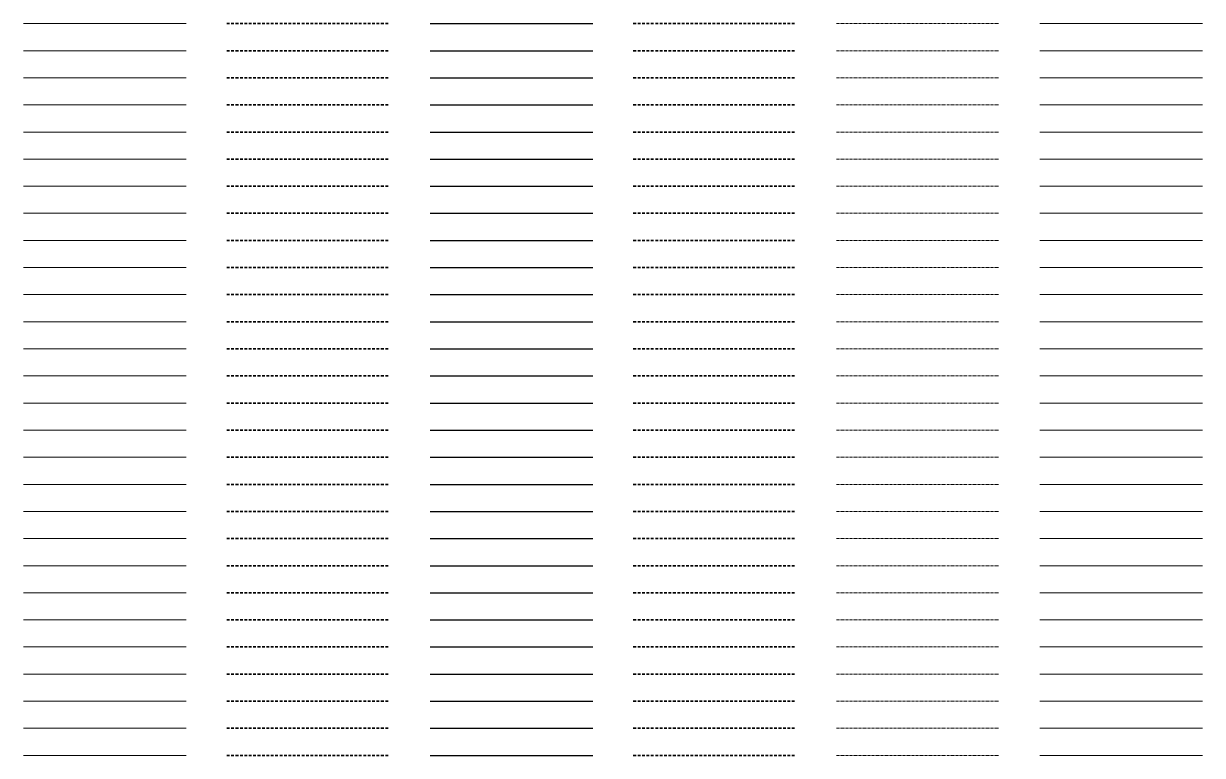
# Model space of a CAD drawing. Header units: metres. Extents: x -170 to 2070, y -13 to 17840.
# Drawn here: x 150 to 1020, y 11140 to 11680 of the extents above; entities that cross this region are included whole.
import ezdxf
from ezdxf.lldxf.tags import DXFTag

# ---------------------------------------------------------------- set-up
doc = ezdxf.new("R2010")
doc.units = ezdxf.units.M
doc.linetypes.add('KL-SO', pattern=[3.25, 2, -1.25])
doc.linetypes.add('KL-VERLATEN-SO', pattern=[3.25, 2, -0.5, 0.25, -0.5])
for name, color, linetype, lineweight in [('B-OI-KL-ET_MS_AARDING_Cu VERTIND_25-G', 7, 'Continuous', 18), ('B-OI-KL-ET_MS_AARDING_Cu VERTIND_25-RESERVE-G', 7, 'KL-RESERVE-SO', 18), ('B-OI-KL-ET_MS_AARDING_Cu VERTIND_25-VERLATEN-G', 7, 'KL-VERLATEN-SO', 18), ('B-OI-KL-ET_MS_AARDING_Cu VERTIND_35-G', 7, 'Continuous', 18), ('B-OI-KL-ET_MS_AARDING_Cu VERTIND_35-RESERVE-G', 7, 'KL-RESERVE-SO', 18), ('B-OI-KL-ET_MS_AARDING_Cu VERTIND_35-VERLATEN-G', 7, 'KL-VERLATEN-SO', 18), ('B-OI-KL-ET_MS_AARDING_Cu VERTIND_50-G', 7, 'Continuous', 18), ('B-OI-KL-ET_MS_AARDING_Cu VERTIND_50-RESERVE-G', 7, 'KL-RESERVE-SO', 18), ('B-OI-KL-ET_MS_AARDING_Cu VERTIND_50-VERLATEN-G', 7, 'KL-VERLATEN-SO', 18), ('B-OI-KL-ET_MS_AARDING_Cu VERTIND_6-G', 7, 'Continuous', 18), ('B-OI-KL-ET_MS_AARDING_Cu VERTIND_6-RESERVE-G', 7, 'KL-RESERVE-SO', 18), ('B-OI-KL-ET_MS_AARDING_Cu VERTIND_6-VERLATEN-G', 7, 'KL-VERLATEN-SO', 18), ('B-OI-KL-ET_MS_AARDING_Cu VERTIND_70-G', 7, 'Continuous', 18), ('B-OI-KL-ET_MS_AARDING_Cu VERTIND_70-RESERVE-G', 7, 'KL-RESERVE-SO', 18), ('B-OI-KL-ET_MS_AARDING_Cu VERTIND_70-VERLATEN-G', 7, 'KL-VERLATEN-SO', 18), ('B-OI-KL-ET_MS_AARDING_Cu VERTIND_95-G', 7, 'Continuous', 18), ('B-OI-KL-ET_MS_AARDING_Cu VERTIND_95-RESERVE-G', 7, 'KL-RESERVE-SO', 18), ('B-OI-KL-ET_MS_AARDING_Cu VERTIND_95-VERLATEN-G', 7, 'KL-VERLATEN-SO', 18), ('B-OI-KL-ET_MS_AARDING_Cu_25-G', 7, 'Continuous', 18), ('B-OI-KL-ET_MS_AARDING_Cu_25-RESERVE-G', 7, 'KL-RESERVE-SO', 18), ('B-OI-KL-ET_MS_AARDING_Cu_25-VERLATEN-G', 7, 'KL-VERLATEN-SO', 18), ('B-OI-KL-ET_MS_AARDING_Cu_35-G', 7, 'Continuous', 18), ('B-OI-KL-ET_MS_AARDING_Cu_35-RESERVE-G', 7, 'KL-RESERVE-SO', 18), ('B-OI-KL-ET_MS_AARDING_Cu_35-VERLATEN-G', 7, 'KL-VERLATEN-SO', 18), ('B-OI-KL-ET_MS_AARDING_Cu_50-G', 7, 'Continuous', 18), ('B-OI-KL-ET_MS_AARDING_Cu_50-RESERVE-G', 7, 'KL-RESERVE-SO', 18), ('B-OI-KL-ET_MS_AARDING_Cu_50-VERLATEN-G', 7, 'KL-VERLATEN-SO', 18), ('B-OI-KL-ET_MS_AARDING_Cu_6-G', 7, 'Continuous', 18), ('B-OI-KL-ET_MS_AARDING_Cu_6-RESERVE-G', 7, 'KL-RESERVE-SO', 18), ('B-OI-KL-ET_MS_AARDING_Cu_6-VERLATEN-G', 7, 'KL-VERLATEN-SO', 18), ('B-OI-KL-ET_MS_AARDING_Cu_70-G', 7, 'Continuous', 18), ('B-OI-KL-ET_MS_AARDING_Cu_70-RESERVE-G', 7, 'KL-RESERVE-SO', 18), ('B-OI-KL-ET_MS_AARDING_Cu_70-VERLATEN-G', 7, 'KL-VERLATEN-SO', 18), ('B-OI-KL-ET_MS_AARDING_Cu_95-G', 7, 'Continuous', 18), ('B-OI-KL-ET_MS_AARDING_Cu_95-RESERVE-G', 7, 'KL-RESERVE-SO', 18), ('B-OI-KL-ET_MS_AARDING_Cu_95-VERLATEN-G', 7, 'KL-VERLATEN-SO', 18), ('B-OI-KL-ET_MS_DISTRIBUTIE_10 kV_1x240Alrm as25-G', 12, 'Continuous', 18), ('B-OI-KL-ET_MS_DISTRIBUTIE_10 kV_1x240Alrm as25-RESERVE-G', 12, 'KL-RESERVE-SO', 18), ('B-OI-KL-ET_MS_DISTRIBUTIE_10 kV_1x240Alrm as25-VERLATEN-G', 12, 'KL-VERLATEN-SO', 18), ('B-OI-KL-ET_MS_DISTRIBUTIE_10 kV_1x400Cu 50as-G', 12, 'Continuous', 18), ('B-OI-KL-ET_MS_DISTRIBUTIE_10 kV_1x400Cu 50as-RESERVE-G', 12, 'KL-RESERVE-SO', 18), ('B-OI-KL-ET_MS_DISTRIBUTIE_10 kV_1x400Cu 50as-VERLATEN-G', 12, 'KL-VERLATEN-SO', 18), ('B-OI-KL-ET_MS_DISTRIBUTIE_10 kV_1x630Alrm as35-G', 12, 'Continuous', 18), ('B-OI-KL-ET_MS_DISTRIBUTIE_10 kV_1x630Alrm as35-RESERVE-G', 12, 'KL-RESERVE-SO', 18), ('B-OI-KL-ET_MS_DISTRIBUTIE_10 kV_1x630Alrm as35-VERLATEN-G', 12, 'KL-VERLATEN-SO', 18), ('B-OI-KL-ET_MS_DISTRIBUTIE_10 kV_1x630Alrm as50-G', 12, 'Continuous', 18), ('B-OI-KL-ET_MS_DISTRIBUTIE_10 kV_1x630Alrm as50-RESERVE-G', 12, 'KL-RESERVE-SO', 18), ('B-OI-KL-ET_MS_DISTRIBUTIE_10 kV_1x630Alrm as50-VERLATEN-G', 12, 'KL-VERLATEN-SO', 18), ('B-OI-KL-ET_MS_DISTRIBUTIE_10 kV_1x630Cu as35-G', 12, 'Continuous', 18), ('B-OI-KL-ET_MS_DISTRIBUTIE_10 kV_1x630Cu as35-RESERVE-G', 12, 'KL-RESERVE-SO', 18), ('B-OI-KL-ET_MS_DISTRIBUTIE_10 kV_1x630Cu as35-VERLATEN-G', 12, 'KL-VERLATEN-SO', 18), ('B-OI-KL-ET_MS_DISTRIBUTIE_10 kV_1x630Cu as50-G', 12, 'Continuous', 18), ('B-OI-KL-ET_MS_DISTRIBUTIE_10 kV_1x630Cu as50-RESERVE-G', 12, 'KL-RESERVE-SO', 18), ('B-OI-KL-ET_MS_DISTRIBUTIE_10 kV_1x630Cu as50-VERLATEN-G', 12, 'KL-VERLATEN-SO', 18), ('B-OI-KL-ET_MS_DISTRIBUTIE_10 kV_1x630Cu as70-G', 12, 'Continuous', 18), ('B-OI-KL-ET_MS_DISTRIBUTIE_10 kV_1x630Cu as70-RESERVE-G', 12, 'KL-RESERVE-SO', 18), ('B-OI-KL-ET_MS_DISTRIBUTIE_10 kV_1x630Cu as70-VERLATEN-G', 12, 'KL-VERLATEN-SO', 18), ('B-OI-KL-ET_MS_DISTRIBUTIE_10 kV_1x800Alrm as35-G', 12, 'Continuous', 18), ('B-OI-KL-ET_MS_DISTRIBUTIE_10 kV_1x800Alrm as35-RESERVE-G', 12, 'KL-RESERVE-SO', 18), ('B-OI-KL-ET_MS_DISTRIBUTIE_10 kV_1x800Alrm as35-VERLATEN-G', 12, 'KL-VERLATEN-SO', 18), ('B-OI-KL-ET_MS_DISTRIBUTIE_10 kV_1x800Alrm as50-G', 12, 'Continuous', 18), ('B-OI-KL-ET_MS_DISTRIBUTIE_10 kV_1x800Alrm as50-RESERVE-G', 12, 'KL-RESERVE-SO', 18), ('B-OI-KL-ET_MS_DISTRIBUTIE_10 kV_1x800Alrm as50-VERLATEN-G', 12, 'KL-VERLATEN-SO', 18), ('B-OI-KL-ET_MS_DISTRIBUTIE_10 kV_3x240Alrm as35-G', 12, 'Continuous', 18), ('B-OI-KL-ET_MS_DISTRIBUTIE_10 kV_3x240Alrm as35-RESERVE-G', 12, 'KL-RESERVE-SO', 18), ('B-OI-KL-ET_MS_DISTRIBUTIE_10 kV_3x240Alrm as35-VERLATEN-G', 12, 'KL-VERLATEN-SO', 18), ('B-OI-KL-ET_MS_DISTRIBUTIE_10 kV_3x240Alrm as50-G', 12, 'Continuous', 18), ('B-OI-KL-ET_MS_DISTRIBUTIE_10 kV_3x240Alrm as50-RESERVE-G', 12, 'KL-RESERVE-SO', 18), ('B-OI-KL-ET_MS_DISTRIBUTIE_10 kV_3x240Alrm as50-VERLATEN-G', 12, 'KL-VERLATEN-SO', 18), ('B-OI-KL-ET_MS_DISTRIBUTIE_10 kV_3x95Alrm as50-G', 12, 'Continuous', 18), ('B-OI-KL-ET_MS_DISTRIBUTIE_10 kV_3x95Alrm as50-RESERVE-G', 12, 'KL-RESERVE-SO', 18), ('B-OI-KL-ET_MS_DISTRIBUTIE_10 kV_3x95Alrm as50-VERLATEN-G', 12, 'KL-VERLATEN-SO', 18), ('B-OI-KL-ET_MS_DISTRIBUTIE_10 kV_OVERIG-G', 12, 'Continuous', 18), ('B-OI-KL-ET_MS_DISTRIBUTIE_10 kV_OVERIG-RESERVE-G', 12, 'KL-RESERVE-SO', 18), ('B-OI-KL-ET_MS_DISTRIBUTIE_10 kV_OVERIG-VERLATEN-G', 12, 'KL-VERLATEN-SO', 18), ('B-OI-KL-ET_MS_DISTRIBUTIE_20 kV_1x240Alrm as25-G', 12, 'Continuous', 18), ('B-OI-KL-ET_MS_DISTRIBUTIE_20 kV_1x240Alrm as25-RESERVE-G', 12, 'KL-RESERVE-SO', 18), ('B-OI-KL-ET_MS_DISTRIBUTIE_20 kV_1x240Alrm as25-VERLATEN-G', 12, 'KL-VERLATEN-SO', 18), ('B-OI-KL-ET_MS_DISTRIBUTIE_20 kV_1x400Cu 50as-G', 12, 'Continuous', 18), ('B-OI-KL-ET_MS_DISTRIBUTIE_20 kV_1x400Cu 50as-RESERVE-G', 12, 'KL-RESERVE-SO', 18), ('B-OI-KL-ET_MS_DISTRIBUTIE_20 kV_1x400Cu 50as-VERLATEN-G', 12, 'KL-VERLATEN-SO', 18), ('B-OI-KL-ET_MS_DISTRIBUTIE_20 kV_1x630Alrm as35-G', 12, 'Continuous', 18), ('B-OI-KL-ET_MS_DISTRIBUTIE_20 kV_1x630Alrm as35-RESERVE-G', 12, 'KL-RESERVE-SO', 18), ('B-OI-KL-ET_MS_DISTRIBUTIE_20 kV_1x630Alrm as35-VERLATEN-G', 12, 'KL-VERLATEN-SO', 18), ('N-OI-KL-ET_MS_AARDING_Cu VERTIND_25-G', 7, 'KL-SO', 35), ('N-OI-KL-ET_MS_AARDING_Cu VERTIND_35-G', 7, 'KL-SO', 35), ('N-OI-KL-ET_MS_AARDING_Cu VERTIND_50-G', 7, 'KL-SO', 35), ('N-OI-KL-ET_MS_AARDING_Cu VERTIND_6-G', 7, 'KL-SO', 35), ('N-OI-KL-ET_MS_AARDING_Cu VERTIND_70-G', 7, 'KL-SO', 35), ('N-OI-KL-ET_MS_AARDING_Cu VERTIND_95-G', 7, 'KL-SO', 35), ('N-OI-KL-ET_MS_AARDING_Cu_25-G', 7, 'KL-SO', 35), ('N-OI-KL-ET_MS_AARDING_Cu_35-G', 7, 'KL-SO', 35), ('N-OI-KL-ET_MS_AARDING_Cu_50-G', 7, 'KL-SO', 35), ('N-OI-KL-ET_MS_AARDING_Cu_6-G', 7, 'KL-SO', 35), ('N-OI-KL-ET_MS_AARDING_Cu_70-G', 7, 'KL-SO', 35), ('N-OI-KL-ET_MS_AARDING_Cu_95-G', 7, 'KL-SO', 35), ('N-OI-KL-ET_MS_DISTRIBUTIE_10 kV_1x240Alrm as25-G', 12, 'KL-SO', 35), ('N-OI-KL-ET_MS_DISTRIBUTIE_10 kV_1x400Cu 50as-G', 12, 'KL-SO', 35), ('N-OI-KL-ET_MS_DISTRIBUTIE_10 kV_1x630Alrm as35-G', 12, 'KL-SO', 35), ('N-OI-KL-ET_MS_DISTRIBUTIE_10 kV_1x630Alrm as50-G', 12, 'KL-SO', 35), ('N-OI-KL-ET_MS_DISTRIBUTIE_10 kV_1x630Cu as35-G', 12, 'KL-SO', 35), ('N-OI-KL-ET_MS_DISTRIBUTIE_10 kV_1x630Cu as50-G', 12, 'KL-SO', 35), ('N-OI-KL-ET_MS_DISTRIBUTIE_10 kV_1x630Cu as70-G', 12, 'KL-SO', 35), ('N-OI-KL-ET_MS_DISTRIBUTIE_10 kV_1x800Alrm as35-G', 12, 'KL-SO', 35), ('N-OI-KL-ET_MS_DISTRIBUTIE_10 kV_1x800Alrm as50-G', 12, 'KL-SO', 35), ('N-OI-KL-ET_MS_DISTRIBUTIE_10 kV_3x240Alrm as35-G', 12, 'KL-SO', 35), ('N-OI-KL-ET_MS_DISTRIBUTIE_10 kV_3x240Alrm as50-G', 12, 'KL-SO', 35), ('N-OI-KL-ET_MS_DISTRIBUTIE_10 kV_3x95Alrm as50-G', 12, 'KL-SO', 35), ('N-OI-KL-ET_MS_DISTRIBUTIE_10 kV_OVERIG-G', 12, 'KL-SO', 35), ('N-OI-KL-ET_MS_DISTRIBUTIE_20 kV_1x240Alrm as25-G', 12, 'KL-SO', 35), ('N-OI-KL-ET_MS_DISTRIBUTIE_20 kV_1x400Cu 50as-G', 12, 'KL-SO', 35), ('N-OI-KL-ET_MS_DISTRIBUTIE_20 kV_1x630Alrm as35-G', 12, 'KL-SO', 35), ('R-OI-KL-ET_MS_AARDING_Cu VERTIND_25-G', 7, 'KL-SO', 35), ('R-OI-KL-ET_MS_AARDING_Cu VERTIND_35-G', 7, 'KL-SO', 35), ('R-OI-KL-ET_MS_AARDING_Cu VERTIND_50-G', 7, 'KL-SO', 35), ('R-OI-KL-ET_MS_AARDING_Cu VERTIND_6-G', 7, 'KL-SO', 35), ('R-OI-KL-ET_MS_AARDING_Cu VERTIND_70-G', 7, 'KL-SO', 35), ('R-OI-KL-ET_MS_AARDING_Cu VERTIND_95-G', 7, 'KL-SO', 35), ('R-OI-KL-ET_MS_AARDING_Cu_25-G', 7, 'KL-SO', 35), ('R-OI-KL-ET_MS_AARDING_Cu_35-G', 7, 'KL-SO', 35), ('R-OI-KL-ET_MS_AARDING_Cu_50-G', 7, 'KL-SO', 35), ('R-OI-KL-ET_MS_AARDING_Cu_6-G', 7, 'KL-SO', 35), ('R-OI-KL-ET_MS_AARDING_Cu_70-G', 7, 'KL-SO', 35), ('R-OI-KL-ET_MS_AARDING_Cu_95-G', 7, 'KL-SO', 35), ('R-OI-KL-ET_MS_DISTRIBUTIE_10 kV_1x240Alrm as25-G', 12, 'KL-SO', 35), ('R-OI-KL-ET_MS_DISTRIBUTIE_10 kV_1x400Cu 50as-G', 12, 'KL-SO', 35), ('R-OI-KL-ET_MS_DISTRIBUTIE_10 kV_1x630Alrm as35-G', 12, 'KL-SO', 35), ('R-OI-KL-ET_MS_DISTRIBUTIE_10 kV_1x630Alrm as50-G', 12, 'KL-SO', 35), ('R-OI-KL-ET_MS_DISTRIBUTIE_10 kV_1x630Cu as35-G', 12, 'KL-SO', 35), ('R-OI-KL-ET_MS_DISTRIBUTIE_10 kV_1x630Cu as50-G', 12, 'KL-SO', 35), ('R-OI-KL-ET_MS_DISTRIBUTIE_10 kV_1x630Cu as70-G', 12, 'KL-SO', 35), ('R-OI-KL-ET_MS_DISTRIBUTIE_10 kV_1x800Alrm as35-G', 12, 'KL-SO', 35), ('R-OI-KL-ET_MS_DISTRIBUTIE_10 kV_1x800Alrm as50-G', 12, 'KL-SO', 35), ('R-OI-KL-ET_MS_DISTRIBUTIE_10 kV_3x240Alrm as35-G', 12, 'KL-SO', 35), ('R-OI-KL-ET_MS_DISTRIBUTIE_10 kV_3x240Alrm as50-G', 12, 'KL-SO', 35), ('R-OI-KL-ET_MS_DISTRIBUTIE_10 kV_3x95Alrm as50-G', 12, 'KL-SO', 35), ('R-OI-KL-ET_MS_DISTRIBUTIE_10 kV_OVERIG-G', 12, 'KL-SO', 35), ('R-OI-KL-ET_MS_DISTRIBUTIE_20 kV_1x240Alrm as25-G', 12, 'KL-SO', 35), ('R-OI-KL-ET_MS_DISTRIBUTIE_20 kV_1x400Cu 50as-G', 12, 'KL-SO', 35), ('R-OI-KL-ET_MS_DISTRIBUTIE_20 kV_1x630Alrm as35-G', 12, 'KL-SO', 35), ('V-OI-KL-ET_MS_AARDING_Cu VERTIND_25-G', 7, 'V-KL-SO', 25), ('V-OI-KL-ET_MS_AARDING_Cu VERTIND_35-G', 7, 'V-KL-SO', 25), ('V-OI-KL-ET_MS_AARDING_Cu VERTIND_50-G', 7, 'V-KL-SO', 25), ('V-OI-KL-ET_MS_AARDING_Cu VERTIND_6-G', 7, 'V-KL-SO', 25), ('V-OI-KL-ET_MS_AARDING_Cu VERTIND_70-G', 7, 'V-KL-SO', 25), ('V-OI-KL-ET_MS_AARDING_Cu VERTIND_95-G', 7, 'V-KL-SO', 25), ('V-OI-KL-ET_MS_AARDING_Cu_25-G', 7, 'V-KL-SO', 25), ('V-OI-KL-ET_MS_AARDING_Cu_35-G', 7, 'V-KL-SO', 25), ('V-OI-KL-ET_MS_AARDING_Cu_50-G', 7, 'V-KL-SO', 25), ('V-OI-KL-ET_MS_AARDING_Cu_6-G', 7, 'V-KL-SO', 25), ('V-OI-KL-ET_MS_AARDING_Cu_70-G', 7, 'V-KL-SO', 25), ('V-OI-KL-ET_MS_AARDING_Cu_95-G', 7, 'V-KL-SO', 25), ('V-OI-KL-ET_MS_DISTRIBUTIE_10 kV_1x240Alrm as25-G', 12, 'V-KL-SO', 25), ('V-OI-KL-ET_MS_DISTRIBUTIE_10 kV_1x400Cu 50as-G', 12, 'V-KL-SO', 25), ('V-OI-KL-ET_MS_DISTRIBUTIE_10 kV_1x630Alrm as35-G', 12, 'V-KL-SO', 25), ('V-OI-KL-ET_MS_DISTRIBUTIE_10 kV_1x630Alrm as50-G', 12, 'V-KL-SO', 25), ('V-OI-KL-ET_MS_DISTRIBUTIE_10 kV_1x630Cu as35-G', 12, 'V-KL-SO', 25), ('V-OI-KL-ET_MS_DISTRIBUTIE_10 kV_1x630Cu as50-G', 12, 'V-KL-SO', 25), ('V-OI-KL-ET_MS_DISTRIBUTIE_10 kV_1x630Cu as70-G', 12, 'V-KL-SO', 25), ('V-OI-KL-ET_MS_DISTRIBUTIE_10 kV_1x800Alrm as35-G', 12, 'V-KL-SO', 25), ('V-OI-KL-ET_MS_DISTRIBUTIE_10 kV_1x800Alrm as50-G', 12, 'V-KL-SO', 25), ('V-OI-KL-ET_MS_DISTRIBUTIE_10 kV_3x240Alrm as35-G', 12, 'V-KL-SO', 25), ('V-OI-KL-ET_MS_DISTRIBUTIE_10 kV_3x240Alrm as50-G', 12, 'V-KL-SO', 25), ('V-OI-KL-ET_MS_DISTRIBUTIE_10 kV_3x95Alrm as50-G', 12, 'V-KL-SO', 25), ('V-OI-KL-ET_MS_DISTRIBUTIE_10 kV_OVERIG-G', 12, 'V-KL-SO', 25), ('V-OI-KL-ET_MS_DISTRIBUTIE_20 kV_1x240Alrm as25-G', 12, 'V-KL-SO', 25), ('V-OI-KL-ET_MS_DISTRIBUTIE_20 kV_1x400Cu 50as-G', 12, 'V-KL-SO', 25), ('V-OI-KL-ET_MS_DISTRIBUTIE_20 kV_1x630Alrm as35-G', 12, 'V-KL-SO', 25)]:
    doc.layers.add(name, color=color, linetype=linetype, lineweight=lineweight)
tags = doc.linetypes.add('KL-RESERVE-SO', pattern='A,7,-2,["RS",Standard,S=1,R=0,X=-1,Y=-0.5],-1.5', length=10.5).pattern_tags.tags
tags[6] = DXFTag(74, 10)
doc.linetypes.add('V-KL-SO', pattern='A,2,[24,nlcs.shx,S=0.75,R=0,X=0,Y=0],2', length=4)

msp = doc.modelspace()

# ---------------------------------------------------------------- linework, layer by layer
at = {"layer": 'B-OI-KL-ET_MS_AARDING_Cu VERTIND_25-G'}
msp.add_line((150, 11140), (270, 11140), dxfattribs=at)
at = {"layer": 'B-OI-KL-ET_MS_AARDING_Cu VERTIND_25-RESERVE-G'}
msp.add_line((900, 11140), (1020, 11140), dxfattribs=at)
at = {"layer": 'B-OI-KL-ET_MS_AARDING_Cu VERTIND_25-VERLATEN-G'}
msp.add_line((750, 11140), (870, 11140), dxfattribs=at)
at = {"layer": 'B-OI-KL-ET_MS_AARDING_Cu VERTIND_35-G'}
msp.add_line((150, 11160), (270, 11160), dxfattribs=at)
at = {"layer": 'B-OI-KL-ET_MS_AARDING_Cu VERTIND_35-RESERVE-G'}
msp.add_line((900, 11160), (1020, 11160), dxfattribs=at)
at = {"layer": 'B-OI-KL-ET_MS_AARDING_Cu VERTIND_35-VERLATEN-G'}
msp.add_line((750, 11160), (870, 11160), dxfattribs=at)
at = {"layer": 'B-OI-KL-ET_MS_AARDING_Cu VERTIND_50-G'}
msp.add_line((150, 11180), (270, 11180), dxfattribs=at)
at = {"layer": 'B-OI-KL-ET_MS_AARDING_Cu VERTIND_50-RESERVE-G'}
msp.add_line((900, 11180), (1020, 11180), dxfattribs=at)
at = {"layer": 'B-OI-KL-ET_MS_AARDING_Cu VERTIND_50-VERLATEN-G'}
msp.add_line((750, 11180), (870, 11180), dxfattribs=at)
at = {"layer": 'B-OI-KL-ET_MS_AARDING_Cu VERTIND_6-G'}
msp.add_line((150, 11200), (270, 11200), dxfattribs=at)
at = {"layer": 'B-OI-KL-ET_MS_AARDING_Cu VERTIND_6-RESERVE-G'}
msp.add_line((900, 11200), (1020, 11200), dxfattribs=at)
at = {"layer": 'B-OI-KL-ET_MS_AARDING_Cu VERTIND_6-VERLATEN-G'}
msp.add_line((750, 11200), (870, 11200), dxfattribs=at)
at = {"layer": 'B-OI-KL-ET_MS_AARDING_Cu VERTIND_70-G'}
msp.add_line((150, 11220), (270, 11220), dxfattribs=at)
at = {"layer": 'B-OI-KL-ET_MS_AARDING_Cu VERTIND_70-RESERVE-G'}
msp.add_line((900, 11220), (1020, 11220), dxfattribs=at)
at = {"layer": 'B-OI-KL-ET_MS_AARDING_Cu VERTIND_70-VERLATEN-G'}
msp.add_line((750, 11220), (870, 11220), dxfattribs=at)
at = {"layer": 'B-OI-KL-ET_MS_AARDING_Cu VERTIND_95-G'}
msp.add_line((150, 11240), (270, 11240), dxfattribs=at)
at = {"layer": 'B-OI-KL-ET_MS_AARDING_Cu VERTIND_95-RESERVE-G'}
msp.add_line((900, 11240), (1020, 11240), dxfattribs=at)
at = {"layer": 'B-OI-KL-ET_MS_AARDING_Cu VERTIND_95-VERLATEN-G'}
msp.add_line((750, 11240), (870, 11240), dxfattribs=at)
at = {"layer": 'B-OI-KL-ET_MS_AARDING_Cu_25-G'}
msp.add_line((150, 11260), (270, 11260), dxfattribs=at)
at = {"layer": 'B-OI-KL-ET_MS_AARDING_Cu_25-RESERVE-G'}
msp.add_line((900, 11260), (1020, 11260), dxfattribs=at)
at = {"layer": 'B-OI-KL-ET_MS_AARDING_Cu_25-VERLATEN-G'}
msp.add_line((750, 11260), (870, 11260), dxfattribs=at)
at = {"layer": 'B-OI-KL-ET_MS_AARDING_Cu_35-G'}
msp.add_line((150, 11280), (270, 11280), dxfattribs=at)
at = {"layer": 'B-OI-KL-ET_MS_AARDING_Cu_35-RESERVE-G'}
msp.add_line((900, 11280), (1020, 11280), dxfattribs=at)
at = {"layer": 'B-OI-KL-ET_MS_AARDING_Cu_35-VERLATEN-G'}
msp.add_line((750, 11280), (870, 11280), dxfattribs=at)
at = {"layer": 'B-OI-KL-ET_MS_AARDING_Cu_50-G'}
msp.add_line((150, 11300), (270, 11300), dxfattribs=at)
at = {"layer": 'B-OI-KL-ET_MS_AARDING_Cu_50-RESERVE-G'}
msp.add_line((900, 11300), (1020, 11300), dxfattribs=at)
at = {"layer": 'B-OI-KL-ET_MS_AARDING_Cu_50-VERLATEN-G'}
msp.add_line((750, 11300), (870, 11300), dxfattribs=at)
at = {"layer": 'B-OI-KL-ET_MS_AARDING_Cu_6-G'}
msp.add_line((150, 11320), (270, 11320), dxfattribs=at)
at = {"layer": 'B-OI-KL-ET_MS_AARDING_Cu_6-RESERVE-G'}
msp.add_line((900, 11320), (1020, 11320), dxfattribs=at)
at = {"layer": 'B-OI-KL-ET_MS_AARDING_Cu_6-VERLATEN-G'}
msp.add_line((750, 11320), (870, 11320), dxfattribs=at)
at = {"layer": 'B-OI-KL-ET_MS_AARDING_Cu_70-G'}
msp.add_line((150, 11340), (270, 11340), dxfattribs=at)
at = {"layer": 'B-OI-KL-ET_MS_AARDING_Cu_70-RESERVE-G'}
msp.add_line((900, 11340), (1020, 11340), dxfattribs=at)
at = {"layer": 'B-OI-KL-ET_MS_AARDING_Cu_70-VERLATEN-G'}
msp.add_line((750, 11340), (870, 11340), dxfattribs=at)
at = {"layer": 'B-OI-KL-ET_MS_AARDING_Cu_95-G'}
msp.add_line((150, 11360), (270, 11360), dxfattribs=at)
at = {"layer": 'B-OI-KL-ET_MS_AARDING_Cu_95-RESERVE-G'}
msp.add_line((900, 11360), (1020, 11360), dxfattribs=at)
at = {"layer": 'B-OI-KL-ET_MS_AARDING_Cu_95-VERLATEN-G'}
msp.add_line((750, 11360), (870, 11360), dxfattribs=at)
at = {"layer": 'B-OI-KL-ET_MS_DISTRIBUTIE_10 kV_1x240Alrm as25-G'}
msp.add_line((150, 11380), (270, 11380), dxfattribs=at)
at = {"layer": 'B-OI-KL-ET_MS_DISTRIBUTIE_10 kV_1x240Alrm as25-RESERVE-G'}
msp.add_line((900, 11380), (1020, 11380), dxfattribs=at)
at = {"layer": 'B-OI-KL-ET_MS_DISTRIBUTIE_10 kV_1x240Alrm as25-VERLATEN-G'}
msp.add_line((750, 11380), (870, 11380), dxfattribs=at)
at = {"layer": 'B-OI-KL-ET_MS_DISTRIBUTIE_10 kV_1x400Cu 50as-G'}
msp.add_line((150, 11400), (270, 11400), dxfattribs=at)
at = {"layer": 'B-OI-KL-ET_MS_DISTRIBUTIE_10 kV_1x400Cu 50as-RESERVE-G'}
msp.add_line((900, 11400), (1020, 11400), dxfattribs=at)
at = {"layer": 'B-OI-KL-ET_MS_DISTRIBUTIE_10 kV_1x400Cu 50as-VERLATEN-G'}
msp.add_line((750, 11400), (870, 11400), dxfattribs=at)
at = {"layer": 'B-OI-KL-ET_MS_DISTRIBUTIE_10 kV_1x630Alrm as35-G'}
msp.add_line((150, 11420), (270, 11420), dxfattribs=at)
at = {"layer": 'B-OI-KL-ET_MS_DISTRIBUTIE_10 kV_1x630Alrm as35-RESERVE-G'}
msp.add_line((900, 11420), (1020, 11420), dxfattribs=at)
at = {"layer": 'B-OI-KL-ET_MS_DISTRIBUTIE_10 kV_1x630Alrm as35-VERLATEN-G'}
msp.add_line((750, 11420), (870, 11420), dxfattribs=at)
at = {"layer": 'B-OI-KL-ET_MS_DISTRIBUTIE_10 kV_1x630Alrm as50-G'}
msp.add_line((150, 11440), (270, 11440), dxfattribs=at)
at = {"layer": 'B-OI-KL-ET_MS_DISTRIBUTIE_10 kV_1x630Alrm as50-RESERVE-G'}
msp.add_line((900, 11440), (1020, 11440), dxfattribs=at)
at = {"layer": 'B-OI-KL-ET_MS_DISTRIBUTIE_10 kV_1x630Alrm as50-VERLATEN-G'}
msp.add_line((750, 11440), (870, 11440), dxfattribs=at)
at = {"layer": 'B-OI-KL-ET_MS_DISTRIBUTIE_10 kV_1x630Cu as35-G'}
msp.add_line((150, 11460), (270, 11460), dxfattribs=at)
at = {"layer": 'B-OI-KL-ET_MS_DISTRIBUTIE_10 kV_1x630Cu as35-RESERVE-G'}
msp.add_line((900, 11460), (1020, 11460), dxfattribs=at)
at = {"layer": 'B-OI-KL-ET_MS_DISTRIBUTIE_10 kV_1x630Cu as35-VERLATEN-G'}
msp.add_line((750, 11460), (870, 11460), dxfattribs=at)
at = {"layer": 'B-OI-KL-ET_MS_DISTRIBUTIE_10 kV_1x630Cu as50-G'}
msp.add_line((150, 11480), (270, 11480), dxfattribs=at)
at = {"layer": 'B-OI-KL-ET_MS_DISTRIBUTIE_10 kV_1x630Cu as50-RESERVE-G'}
msp.add_line((900, 11480), (1020, 11480), dxfattribs=at)
at = {"layer": 'B-OI-KL-ET_MS_DISTRIBUTIE_10 kV_1x630Cu as50-VERLATEN-G'}
msp.add_line((750, 11480), (870, 11480), dxfattribs=at)
at = {"layer": 'B-OI-KL-ET_MS_DISTRIBUTIE_10 kV_1x630Cu as70-G'}
msp.add_line((150, 11500), (270, 11500), dxfattribs=at)
at = {"layer": 'B-OI-KL-ET_MS_DISTRIBUTIE_10 kV_1x630Cu as70-RESERVE-G'}
msp.add_line((900, 11500), (1020, 11500), dxfattribs=at)
at = {"layer": 'B-OI-KL-ET_MS_DISTRIBUTIE_10 kV_1x630Cu as70-VERLATEN-G'}
msp.add_line((750, 11500), (870, 11500), dxfattribs=at)
at = {"layer": 'B-OI-KL-ET_MS_DISTRIBUTIE_10 kV_1x800Alrm as35-G'}
msp.add_line((150, 11520), (270, 11520), dxfattribs=at)
at = {"layer": 'B-OI-KL-ET_MS_DISTRIBUTIE_10 kV_1x800Alrm as35-RESERVE-G'}
msp.add_line((900, 11520), (1020, 11520), dxfattribs=at)
at = {"layer": 'B-OI-KL-ET_MS_DISTRIBUTIE_10 kV_1x800Alrm as35-VERLATEN-G'}
msp.add_line((750, 11520), (870, 11520), dxfattribs=at)
at = {"layer": 'B-OI-KL-ET_MS_DISTRIBUTIE_10 kV_1x800Alrm as50-G'}
msp.add_line((150, 11540), (270, 11540), dxfattribs=at)
at = {"layer": 'B-OI-KL-ET_MS_DISTRIBUTIE_10 kV_1x800Alrm as50-RESERVE-G'}
msp.add_line((900, 11540), (1020, 11540), dxfattribs=at)
at = {"layer": 'B-OI-KL-ET_MS_DISTRIBUTIE_10 kV_1x800Alrm as50-VERLATEN-G'}
msp.add_line((750, 11540), (870, 11540), dxfattribs=at)
at = {"layer": 'B-OI-KL-ET_MS_DISTRIBUTIE_10 kV_3x240Alrm as35-G'}
msp.add_line((150, 11560), (270, 11560), dxfattribs=at)
at = {"layer": 'B-OI-KL-ET_MS_DISTRIBUTIE_10 kV_3x240Alrm as35-RESERVE-G'}
msp.add_line((900, 11560), (1020, 11560), dxfattribs=at)
at = {"layer": 'B-OI-KL-ET_MS_DISTRIBUTIE_10 kV_3x240Alrm as35-VERLATEN-G'}
msp.add_line((750, 11560), (870, 11560), dxfattribs=at)
at = {"layer": 'B-OI-KL-ET_MS_DISTRIBUTIE_10 kV_3x240Alrm as50-G'}
msp.add_line((150, 11580), (270, 11580), dxfattribs=at)
at = {"layer": 'B-OI-KL-ET_MS_DISTRIBUTIE_10 kV_3x240Alrm as50-RESERVE-G'}
msp.add_line((900, 11580), (1020, 11580), dxfattribs=at)
at = {"layer": 'B-OI-KL-ET_MS_DISTRIBUTIE_10 kV_3x240Alrm as50-VERLATEN-G'}
msp.add_line((750, 11580), (870, 11580), dxfattribs=at)
at = {"layer": 'B-OI-KL-ET_MS_DISTRIBUTIE_10 kV_3x95Alrm as50-G'}
msp.add_line((150, 11600), (270, 11600), dxfattribs=at)
at = {"layer": 'B-OI-KL-ET_MS_DISTRIBUTIE_10 kV_3x95Alrm as50-RESERVE-G'}
msp.add_line((900, 11600), (1020, 11600), dxfattribs=at)
at = {"layer": 'B-OI-KL-ET_MS_DISTRIBUTIE_10 kV_3x95Alrm as50-VERLATEN-G'}
msp.add_line((750, 11600), (870, 11600), dxfattribs=at)
at = {"layer": 'B-OI-KL-ET_MS_DISTRIBUTIE_10 kV_OVERIG-G'}
msp.add_line((150, 11620), (270, 11620), dxfattribs=at)
at = {"layer": 'B-OI-KL-ET_MS_DISTRIBUTIE_10 kV_OVERIG-RESERVE-G'}
msp.add_line((900, 11620), (1020, 11620), dxfattribs=at)
at = {"layer": 'B-OI-KL-ET_MS_DISTRIBUTIE_10 kV_OVERIG-VERLATEN-G'}
msp.add_line((750, 11620), (870, 11620), dxfattribs=at)
at = {"layer": 'B-OI-KL-ET_MS_DISTRIBUTIE_20 kV_1x240Alrm as25-G'}
msp.add_line((150, 11640), (270, 11640), dxfattribs=at)
at = {"layer": 'B-OI-KL-ET_MS_DISTRIBUTIE_20 kV_1x240Alrm as25-RESERVE-G'}
msp.add_line((900, 11640), (1020, 11640), dxfattribs=at)
at = {"layer": 'B-OI-KL-ET_MS_DISTRIBUTIE_20 kV_1x240Alrm as25-VERLATEN-G'}
msp.add_line((750, 11640), (870, 11640), dxfattribs=at)
at = {"layer": 'B-OI-KL-ET_MS_DISTRIBUTIE_20 kV_1x400Cu 50as-G'}
msp.add_line((150, 11660), (270, 11660), dxfattribs=at)
at = {"layer": 'B-OI-KL-ET_MS_DISTRIBUTIE_20 kV_1x400Cu 50as-RESERVE-G'}
msp.add_line((900, 11660), (1020, 11660), dxfattribs=at)
at = {"layer": 'B-OI-KL-ET_MS_DISTRIBUTIE_20 kV_1x400Cu 50as-VERLATEN-G'}
msp.add_line((750, 11660), (870, 11660), dxfattribs=at)
at = {"layer": 'B-OI-KL-ET_MS_DISTRIBUTIE_20 kV_1x630Alrm as35-G'}
msp.add_line((150, 11680), (270, 11680), dxfattribs=at)
at = {"layer": 'B-OI-KL-ET_MS_DISTRIBUTIE_20 kV_1x630Alrm as35-RESERVE-G'}
msp.add_line((900, 11680), (1020, 11680), dxfattribs=at)
at = {"layer": 'B-OI-KL-ET_MS_DISTRIBUTIE_20 kV_1x630Alrm as35-VERLATEN-G'}
msp.add_line((750, 11680), (870, 11680), dxfattribs=at)
at = {"layer": 'N-OI-KL-ET_MS_AARDING_Cu VERTIND_25-G'}
msp.add_line((300, 11140), (420, 11140), dxfattribs=at)
at = {"layer": 'N-OI-KL-ET_MS_AARDING_Cu VERTIND_35-G'}
msp.add_line((300, 11160), (420, 11160), dxfattribs=at)
at = {"layer": 'N-OI-KL-ET_MS_AARDING_Cu VERTIND_50-G'}
msp.add_line((300, 11180), (420, 11180), dxfattribs=at)
at = {"layer": 'N-OI-KL-ET_MS_AARDING_Cu VERTIND_6-G'}
msp.add_line((300, 11200), (420, 11200), dxfattribs=at)
at = {"layer": 'N-OI-KL-ET_MS_AARDING_Cu VERTIND_70-G'}
msp.add_line((300, 11220), (420, 11220), dxfattribs=at)
at = {"layer": 'N-OI-KL-ET_MS_AARDING_Cu VERTIND_95-G'}
msp.add_line((300, 11240), (420, 11240), dxfattribs=at)
at = {"layer": 'N-OI-KL-ET_MS_AARDING_Cu_25-G'}
msp.add_line((300, 11260), (420, 11260), dxfattribs=at)
at = {"layer": 'N-OI-KL-ET_MS_AARDING_Cu_35-G'}
msp.add_line((300, 11280), (420, 11280), dxfattribs=at)
at = {"layer": 'N-OI-KL-ET_MS_AARDING_Cu_50-G'}
msp.add_line((300, 11300), (420, 11300), dxfattribs=at)
at = {"layer": 'N-OI-KL-ET_MS_AARDING_Cu_6-G'}
msp.add_line((300, 11320), (420, 11320), dxfattribs=at)
at = {"layer": 'N-OI-KL-ET_MS_AARDING_Cu_70-G'}
msp.add_line((300, 11340), (420, 11340), dxfattribs=at)
at = {"layer": 'N-OI-KL-ET_MS_AARDING_Cu_95-G'}
msp.add_line((300, 11360), (420, 11360), dxfattribs=at)
at = {"layer": 'N-OI-KL-ET_MS_DISTRIBUTIE_10 kV_1x240Alrm as25-G'}
msp.add_line((300, 11380), (420, 11380), dxfattribs=at)
at = {"layer": 'N-OI-KL-ET_MS_DISTRIBUTIE_10 kV_1x400Cu 50as-G'}
msp.add_line((300, 11400), (420, 11400), dxfattribs=at)
at = {"layer": 'N-OI-KL-ET_MS_DISTRIBUTIE_10 kV_1x630Alrm as35-G'}
msp.add_line((300, 11420), (420, 11420), dxfattribs=at)
at = {"layer": 'N-OI-KL-ET_MS_DISTRIBUTIE_10 kV_1x630Alrm as50-G'}
msp.add_line((300, 11440), (420, 11440), dxfattribs=at)
at = {"layer": 'N-OI-KL-ET_MS_DISTRIBUTIE_10 kV_1x630Cu as35-G'}
msp.add_line((300, 11460), (420, 11460), dxfattribs=at)
at = {"layer": 'N-OI-KL-ET_MS_DISTRIBUTIE_10 kV_1x630Cu as50-G'}
msp.add_line((300, 11480), (420, 11480), dxfattribs=at)
at = {"layer": 'N-OI-KL-ET_MS_DISTRIBUTIE_10 kV_1x630Cu as70-G'}
msp.add_line((300, 11500), (420, 11500), dxfattribs=at)
at = {"layer": 'N-OI-KL-ET_MS_DISTRIBUTIE_10 kV_1x800Alrm as35-G'}
msp.add_line((300, 11520), (420, 11520), dxfattribs=at)
at = {"layer": 'N-OI-KL-ET_MS_DISTRIBUTIE_10 kV_1x800Alrm as50-G'}
msp.add_line((300, 11540), (420, 11540), dxfattribs=at)
at = {"layer": 'N-OI-KL-ET_MS_DISTRIBUTIE_10 kV_3x240Alrm as35-G'}
msp.add_line((300, 11560), (420, 11560), dxfattribs=at)
at = {"layer": 'N-OI-KL-ET_MS_DISTRIBUTIE_10 kV_3x240Alrm as50-G'}
msp.add_line((300, 11580), (420, 11580), dxfattribs=at)
at = {"layer": 'N-OI-KL-ET_MS_DISTRIBUTIE_10 kV_3x95Alrm as50-G'}
msp.add_line((300, 11600), (420, 11600), dxfattribs=at)
at = {"layer": 'N-OI-KL-ET_MS_DISTRIBUTIE_10 kV_OVERIG-G'}
msp.add_line((300, 11620), (420, 11620), dxfattribs=at)
at = {"layer": 'N-OI-KL-ET_MS_DISTRIBUTIE_20 kV_1x240Alrm as25-G'}
msp.add_line((300, 11640), (420, 11640), dxfattribs=at)
at = {"layer": 'N-OI-KL-ET_MS_DISTRIBUTIE_20 kV_1x400Cu 50as-G'}
msp.add_line((300, 11660), (420, 11660), dxfattribs=at)
at = {"layer": 'N-OI-KL-ET_MS_DISTRIBUTIE_20 kV_1x630Alrm as35-G'}
msp.add_line((300, 11680), (420, 11680), dxfattribs=at)
at = {"layer": 'R-OI-KL-ET_MS_AARDING_Cu VERTIND_25-G'}
msp.add_line((600, 11140), (720, 11140), dxfattribs=at)
at = {"layer": 'R-OI-KL-ET_MS_AARDING_Cu VERTIND_35-G'}
msp.add_line((600, 11160), (720, 11160), dxfattribs=at)
at = {"layer": 'R-OI-KL-ET_MS_AARDING_Cu VERTIND_50-G'}
msp.add_line((600, 11180), (720, 11180), dxfattribs=at)
at = {"layer": 'R-OI-KL-ET_MS_AARDING_Cu VERTIND_6-G'}
msp.add_line((600, 11200), (720, 11200), dxfattribs=at)
at = {"layer": 'R-OI-KL-ET_MS_AARDING_Cu VERTIND_70-G'}
msp.add_line((600, 11220), (720, 11220), dxfattribs=at)
at = {"layer": 'R-OI-KL-ET_MS_AARDING_Cu VERTIND_95-G'}
msp.add_line((600, 11240), (720, 11240), dxfattribs=at)
at = {"layer": 'R-OI-KL-ET_MS_AARDING_Cu_25-G'}
msp.add_line((600, 11260), (720, 11260), dxfattribs=at)
at = {"layer": 'R-OI-KL-ET_MS_AARDING_Cu_35-G'}
msp.add_line((600, 11280), (720, 11280), dxfattribs=at)
at = {"layer": 'R-OI-KL-ET_MS_AARDING_Cu_50-G'}
msp.add_line((600, 11300), (720, 11300), dxfattribs=at)
at = {"layer": 'R-OI-KL-ET_MS_AARDING_Cu_6-G'}
msp.add_line((600, 11320), (720, 11320), dxfattribs=at)
at = {"layer": 'R-OI-KL-ET_MS_AARDING_Cu_70-G'}
msp.add_line((600, 11340), (720, 11340), dxfattribs=at)
at = {"layer": 'R-OI-KL-ET_MS_AARDING_Cu_95-G'}
msp.add_line((600, 11360), (720, 11360), dxfattribs=at)
at = {"layer": 'R-OI-KL-ET_MS_DISTRIBUTIE_10 kV_1x240Alrm as25-G'}
msp.add_line((600, 11380), (720, 11380), dxfattribs=at)
at = {"layer": 'R-OI-KL-ET_MS_DISTRIBUTIE_10 kV_1x400Cu 50as-G'}
msp.add_line((600, 11400), (720, 11400), dxfattribs=at)
at = {"layer": 'R-OI-KL-ET_MS_DISTRIBUTIE_10 kV_1x630Alrm as35-G'}
msp.add_line((600, 11420), (720, 11420), dxfattribs=at)
at = {"layer": 'R-OI-KL-ET_MS_DISTRIBUTIE_10 kV_1x630Alrm as50-G'}
msp.add_line((600, 11440), (720, 11440), dxfattribs=at)
at = {"layer": 'R-OI-KL-ET_MS_DISTRIBUTIE_10 kV_1x630Cu as35-G'}
msp.add_line((600, 11460), (720, 11460), dxfattribs=at)
at = {"layer": 'R-OI-KL-ET_MS_DISTRIBUTIE_10 kV_1x630Cu as50-G'}
msp.add_line((600, 11480), (720, 11480), dxfattribs=at)
at = {"layer": 'R-OI-KL-ET_MS_DISTRIBUTIE_10 kV_1x630Cu as70-G'}
msp.add_line((600, 11500), (720, 11500), dxfattribs=at)
at = {"layer": 'R-OI-KL-ET_MS_DISTRIBUTIE_10 kV_1x800Alrm as35-G'}
msp.add_line((600, 11520), (720, 11520), dxfattribs=at)
at = {"layer": 'R-OI-KL-ET_MS_DISTRIBUTIE_10 kV_1x800Alrm as50-G'}
msp.add_line((600, 11540), (720, 11540), dxfattribs=at)
at = {"layer": 'R-OI-KL-ET_MS_DISTRIBUTIE_10 kV_3x240Alrm as35-G'}
msp.add_line((600, 11560), (720, 11560), dxfattribs=at)
at = {"layer": 'R-OI-KL-ET_MS_DISTRIBUTIE_10 kV_3x240Alrm as50-G'}
msp.add_line((600, 11580), (720, 11580), dxfattribs=at)
at = {"layer": 'R-OI-KL-ET_MS_DISTRIBUTIE_10 kV_3x95Alrm as50-G'}
msp.add_line((600, 11600), (720, 11600), dxfattribs=at)
at = {"layer": 'R-OI-KL-ET_MS_DISTRIBUTIE_10 kV_OVERIG-G'}
msp.add_line((600, 11620), (720, 11620), dxfattribs=at)
at = {"layer": 'R-OI-KL-ET_MS_DISTRIBUTIE_20 kV_1x240Alrm as25-G'}
msp.add_line((600, 11640), (720, 11640), dxfattribs=at)
at = {"layer": 'R-OI-KL-ET_MS_DISTRIBUTIE_20 kV_1x400Cu 50as-G'}
msp.add_line((600, 11660), (720, 11660), dxfattribs=at)
at = {"layer": 'R-OI-KL-ET_MS_DISTRIBUTIE_20 kV_1x630Alrm as35-G'}
msp.add_line((600, 11680), (720, 11680), dxfattribs=at)
at = {"layer": 'V-OI-KL-ET_MS_AARDING_Cu VERTIND_25-G'}
msp.add_line((450, 11140), (570, 11140), dxfattribs=at)
at = {"layer": 'V-OI-KL-ET_MS_AARDING_Cu VERTIND_35-G'}
msp.add_line((450, 11160), (570, 11160), dxfattribs=at)
at = {"layer": 'V-OI-KL-ET_MS_AARDING_Cu VERTIND_50-G'}
msp.add_line((450, 11180), (570, 11180), dxfattribs=at)
at = {"layer": 'V-OI-KL-ET_MS_AARDING_Cu VERTIND_6-G'}
msp.add_line((450, 11200), (570, 11200), dxfattribs=at)
at = {"layer": 'V-OI-KL-ET_MS_AARDING_Cu VERTIND_70-G'}
msp.add_line((450, 11220), (570, 11220), dxfattribs=at)
at = {"layer": 'V-OI-KL-ET_MS_AARDING_Cu VERTIND_95-G'}
msp.add_line((450, 11240), (570, 11240), dxfattribs=at)
at = {"layer": 'V-OI-KL-ET_MS_AARDING_Cu_25-G'}
msp.add_line((450, 11260), (570, 11260), dxfattribs=at)
at = {"layer": 'V-OI-KL-ET_MS_AARDING_Cu_35-G'}
msp.add_line((450, 11280), (570, 11280), dxfattribs=at)
at = {"layer": 'V-OI-KL-ET_MS_AARDING_Cu_50-G'}
msp.add_line((450, 11300), (570, 11300), dxfattribs=at)
at = {"layer": 'V-OI-KL-ET_MS_AARDING_Cu_6-G'}
msp.add_line((450, 11320), (570, 11320), dxfattribs=at)
at = {"layer": 'V-OI-KL-ET_MS_AARDING_Cu_70-G'}
msp.add_line((450, 11340), (570, 11340), dxfattribs=at)
at = {"layer": 'V-OI-KL-ET_MS_AARDING_Cu_95-G'}
msp.add_line((450, 11360), (570, 11360), dxfattribs=at)
at = {"layer": 'V-OI-KL-ET_MS_DISTRIBUTIE_10 kV_1x240Alrm as25-G'}
msp.add_line((450, 11380), (570, 11380), dxfattribs=at)
at = {"layer": 'V-OI-KL-ET_MS_DISTRIBUTIE_10 kV_1x400Cu 50as-G'}
msp.add_line((450, 11400), (570, 11400), dxfattribs=at)
at = {"layer": 'V-OI-KL-ET_MS_DISTRIBUTIE_10 kV_1x630Alrm as35-G'}
msp.add_line((450, 11420), (570, 11420), dxfattribs=at)
at = {"layer": 'V-OI-KL-ET_MS_DISTRIBUTIE_10 kV_1x630Alrm as50-G'}
msp.add_line((450, 11440), (570, 11440), dxfattribs=at)
at = {"layer": 'V-OI-KL-ET_MS_DISTRIBUTIE_10 kV_1x630Cu as35-G'}
msp.add_line((450, 11460), (570, 11460), dxfattribs=at)
at = {"layer": 'V-OI-KL-ET_MS_DISTRIBUTIE_10 kV_1x630Cu as50-G'}
msp.add_line((450, 11480), (570, 11480), dxfattribs=at)
at = {"layer": 'V-OI-KL-ET_MS_DISTRIBUTIE_10 kV_1x630Cu as70-G'}
msp.add_line((450, 11500), (570, 11500), dxfattribs=at)
at = {"layer": 'V-OI-KL-ET_MS_DISTRIBUTIE_10 kV_1x800Alrm as35-G'}
msp.add_line((450, 11520), (570, 11520), dxfattribs=at)
at = {"layer": 'V-OI-KL-ET_MS_DISTRIBUTIE_10 kV_1x800Alrm as50-G'}
msp.add_line((450, 11540), (570, 11540), dxfattribs=at)
at = {"layer": 'V-OI-KL-ET_MS_DISTRIBUTIE_10 kV_3x240Alrm as35-G'}
msp.add_line((450, 11560), (570, 11560), dxfattribs=at)
at = {"layer": 'V-OI-KL-ET_MS_DISTRIBUTIE_10 kV_3x240Alrm as50-G'}
msp.add_line((450, 11580), (570, 11580), dxfattribs=at)
at = {"layer": 'V-OI-KL-ET_MS_DISTRIBUTIE_10 kV_3x95Alrm as50-G'}
msp.add_line((450, 11600), (570, 11600), dxfattribs=at)
at = {"layer": 'V-OI-KL-ET_MS_DISTRIBUTIE_10 kV_OVERIG-G'}
msp.add_line((450, 11620), (570, 11620), dxfattribs=at)
at = {"layer": 'V-OI-KL-ET_MS_DISTRIBUTIE_20 kV_1x240Alrm as25-G'}
msp.add_line((450, 11640), (570, 11640), dxfattribs=at)
at = {"layer": 'V-OI-KL-ET_MS_DISTRIBUTIE_20 kV_1x400Cu 50as-G'}
msp.add_line((450, 11660), (570, 11660), dxfattribs=at)
at = {"layer": 'V-OI-KL-ET_MS_DISTRIBUTIE_20 kV_1x630Alrm as35-G'}
msp.add_line((450, 11680), (570, 11680), dxfattribs=at)

doc.saveas('drawing.dxf')
